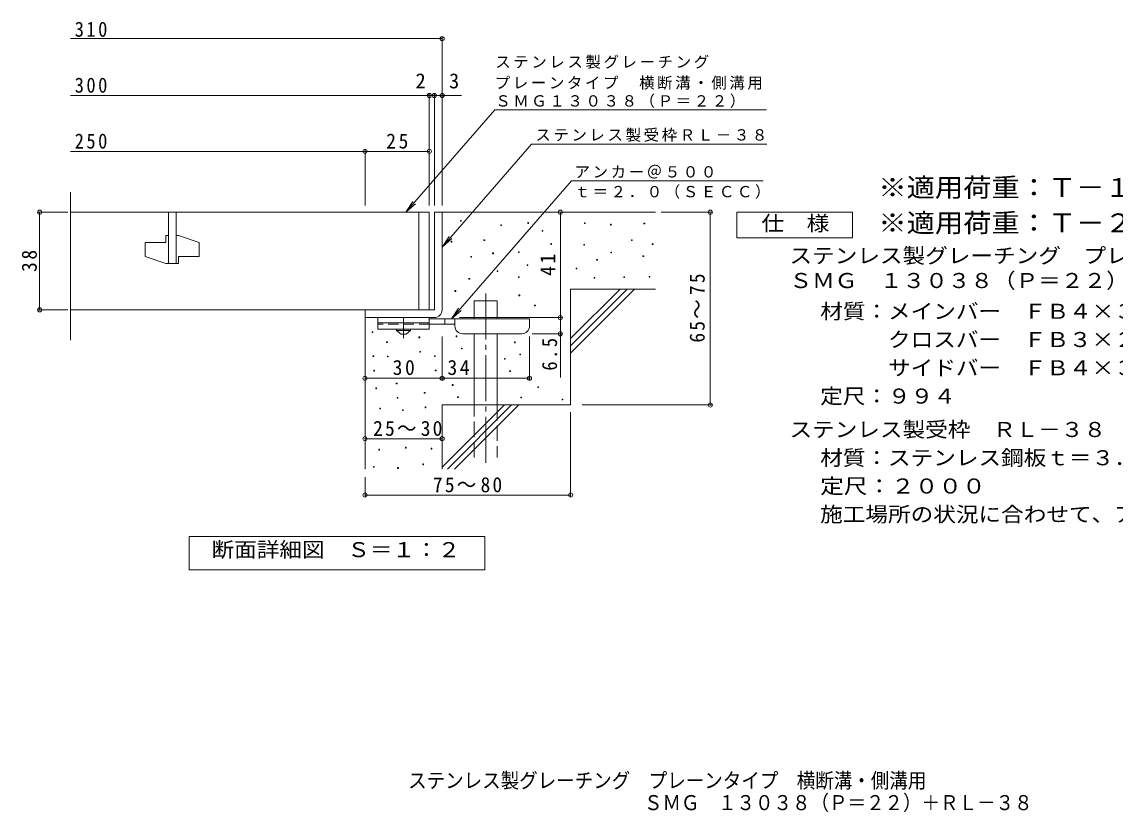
# Model space of a CAD drawing. Units: millimetres, scale not verified. Extents: x -317 to 322, y -273 to 231.
# Drawn here: x -317.3 to 108.1, y -273.5 to 34 of the extents above; entities that cross this region are included whole.
import ezdxf
from ezdxf.enums import TextEntityAlignment as Align

# ---------------------------------------------------------------- set-up
doc = ezdxf.new("R2010")
doc.units = ezdxf.units.MM
doc.header["$LTSCALE"] = 2
doc.header["$PDMODE"] = 32
doc.header["$PDSIZE"] = 1.6
for name, pattern in [('CHAIN1', [8, 5, -1, 1, -1]), ('CHAIN2', [12, 9, -1, 1, -1]), ('DASHED2', [3, 2, -1]), ('DASHED3', [4, 3, -1])]:
    doc.linetypes.add(name, pattern=pattern)
for name, color, linetype, lineweight in [('D-0', 7, 'Continuous', 9), ('D-1', 2, 'Continuous', 9), ('D-2', 3, 'Continuous', 9), ('D-4', 7, 'Continuous', 9), ('D-5', 7, 'Continuous', 9), ('D-6', 6, 'Continuous', 9), ('D-9', 4, 'Continuous', 9)]:
    doc.layers.add(name, color=color, linetype=linetype, lineweight=lineweight)
doc.layers.add('F-5_F-5ﾚｲﾔ', color=2, linetype='Continuous')
doc.styles.add('ＭＳ ゴシック', font='')
doc.styles.get('ＭＳ ゴシック').set_extended_font_data('MS Gothic')

msp = doc.modelspace()

# ---------------------------------------------------------------- linework, layer by layer
at = {"layer": 'D-0'}
for points in [[(-146.627, -43.582), (-146.627, -43.282), (-146.327, -43.282), (-146.327, -43.582)], [(-130.961, -45.202), (-130.961, -44.902), (-130.661, -44.902), (-130.661, -45.202)], [(-120.427, -44.392), (-120.427, -44.092), (-120.127, -44.092), (-120.127, -44.392)], [(-98.397, -44.486), (-98.397, -44.186), (-98.097, -44.186), (-98.097, -44.486)], [(-88.246, -45.028), (-88.246, -44.728), (-87.946, -44.728), (-87.946, -45.028)], [(-75.253, -44.621), (-75.253, -44.321), (-74.953, -44.321), (-74.953, -44.621)], [(-137.513, -51.104), (-137.513, -50.803), (-137.213, -50.803), (-137.213, -51.104)], [(-114.826, -47.478), (-114.826, -47.178), (-114.526, -47.178), (-114.526, -47.478)], [(-80.125, -51.118), (-80.125, -50.818), (-79.825, -50.818), (-79.825, -51.118)], [(-150.232, -51.644), (-150.232, -51.344), (-149.932, -51.344), (-149.932, -51.644)], [(-111.455, -52.579), (-111.455, -52.279), (-111.155, -52.279), (-111.155, -52.579)], [(-98.668, -52.878), (-98.668, -52.578), (-98.368, -52.578), (-98.368, -52.878)], [(-72.01, -52.656), (-72.01, -52.356), (-71.71, -52.356), (-71.71, -52.656)], [(-142.647, -57.604), (-142.647, -57.304), (-142.347, -57.304), (-142.347, -57.604)], [(-134.143, -56.205), (-134.143, -55.905), (-133.843, -55.905), (-133.843, -56.205)], [(-124.049, -55.719), (-124.049, -55.419), (-123.749, -55.419), (-123.749, -55.719)], [(-93.66, -58.698), (-93.66, -58.398), (-93.36, -58.398), (-93.36, -58.698)], [(-88.111, -55.855), (-88.111, -55.555), (-87.811, -55.555), (-87.811, -55.855)], [(-75.659, -57.344), (-75.659, -57.044), (-75.359, -57.044), (-75.359, -57.344)], [(-132.37, -63.15), (-132.37, -62.849), (-132.07, -62.849), (-132.07, -63.15)], [(-120.678, -60.821), (-120.678, -60.521), (-120.378, -60.521), (-120.378, -60.821)], [(-101.612, -62.126), (-101.612, -61.826), (-101.312, -61.826), (-101.312, -62.126)], [(-143.333, -66.127), (-143.333, -65.827), (-143.033, -65.827), (-143.033, -66.127)], [(-124.114, -65.451), (-124.114, -65.15), (-123.814, -65.15), (-123.814, -65.451)], [(-94.608, -65.736), (-94.608, -65.436), (-94.308, -65.436), (-94.308, -65.736)], [(-83.103, -65.465), (-83.103, -65.165), (-82.803, -65.165), (-82.803, -65.465)], [(-73.222, -65.33), (-73.222, -65.03), (-72.923, -65.03), (-72.923, -65.33)], [(-148.788, -70.862), (-148.788, -70.562), (-148.488, -70.562), (-148.488, -70.862)], [(-123.897, -72.531), (-123.897, -72.231), (-123.596, -72.231), (-123.596, -72.531)], [(-117.775, -76.453), (-117.775, -76.153), (-117.475, -76.153), (-117.475, -76.453)], [(-181.04, -86.918), (-181.04, -86.618), (-180.74, -86.618), (-180.74, -86.918)], [(-162.77, -88.889), (-162.77, -88.589), (-162.47, -88.589), (-162.47, -88.889)], [(-148.35, -88.495), (-148.35, -88.195), (-148.05, -88.195), (-148.05, -88.495)], [(-175.368, -90.773), (-175.368, -90.473), (-175.069, -90.473), (-175.069, -90.773)], [(-146.292, -93.242), (-146.292, -92.942), (-145.992, -92.942), (-145.992, -93.242)], [(-125.611, -90.85), (-125.611, -90.55), (-125.311, -90.55), (-125.311, -90.85)], [(-180.667, -96.248), (-180.667, -95.948), (-180.367, -95.948), (-180.367, -96.248)], [(-175.053, -96.38), (-175.053, -96.08), (-174.753, -96.08), (-174.753, -96.38)], [(-162.455, -94.496), (-162.455, -94.196), (-162.155, -94.196), (-162.155, -94.496)], [(-156.765, -96.189), (-156.765, -95.889), (-156.466, -95.889), (-156.466, -96.189)], [(-129.556, -97.267), (-129.556, -96.967), (-129.256, -96.967), (-129.256, -97.267)], [(-123.553, -95.597), (-123.553, -95.296), (-123.253, -95.296), (-123.253, -95.597)], [(-180.351, -101.855), (-180.351, -101.555), (-180.051, -101.555), (-180.051, -101.855)], [(-156.45, -101.796), (-156.45, -101.496), (-156.15, -101.496), (-156.15, -101.796)], [(-127.498, -102.013), (-127.498, -101.713), (-127.198, -101.713), (-127.198, -102.013)], [(-179.59, -108.744), (-179.59, -108.444), (-179.29, -108.444), (-179.29, -108.744)], [(-171.601, -106.844), (-171.601, -106.544), (-171.301, -106.544), (-171.301, -106.844)], [(-160.711, -110.525), (-160.711, -110.225), (-160.412, -110.225), (-160.412, -110.525)], [(-149.807, -107.451), (-149.807, -107.151), (-149.507, -107.151), (-149.507, -107.451)], [(-116.555, -108.307), (-116.555, -108.007), (-116.255, -108.007), (-116.255, -108.307)], [(-171.285, -112.451), (-171.285, -112.151), (-170.985, -112.151), (-170.985, -112.451)], [(-147.749, -112.198), (-147.749, -111.898), (-147.449, -111.898), (-147.449, -112.198)], [(-123.178, -112.273), (-123.178, -111.973), (-122.878, -111.973), (-122.878, -112.273)], [(-107.096, -113.065), (-107.096, -112.765), (-106.796, -112.765), (-106.796, -113.065)], [(-178.059, -116.589), (-178.059, -116.289), (-177.759, -116.289), (-177.759, -116.589)], [(-169.228, -117.198), (-169.228, -116.898), (-168.928, -116.898), (-168.928, -117.198)], [(-160.396, -116.132), (-160.396, -115.832), (-160.096, -115.832), (-160.096, -116.132)], [(-168.028, -131.822), (-168.028, -131.522), (-167.728, -131.522), (-167.728, -131.822)], [(-178.382, -132.584), (-178.382, -132.284), (-178.082, -132.284), (-178.082, -132.584)], [(-158.055, -132.203), (-158.055, -131.903), (-157.755, -131.903), (-157.755, -132.203)], [(-180.514, -139.283), (-180.514, -138.983), (-180.214, -138.983), (-180.214, -139.283)], [(-171.074, -139.74), (-171.074, -139.44), (-170.774, -139.44), (-170.774, -139.74)], [(-161.292, -138.293), (-161.292, -137.993), (-160.992, -137.993), (-160.992, -138.293)]]:
    msp.add_lwpolyline(points, close=True, dxfattribs=at)
at = {"layer": 'D-1'}
for p, q in [((-156.767, -40.049), (-156.767, -78.049)), ((-156.767, -40.049), (-153.766, -40.049)), ((-153.767, -78.049), (-153.767, -40.049)), ((-183.767, -78.049), (-156.767, -78.049)), ((-183.767, -81.049), (-183.767, -78.049)), ((-183.767, -81.049), (-156.767, -81.049))]:
    msp.add_line(p, q, dxfattribs=at)
msp.add_arc((-156.767, -78.049), 3, 270, 0, dxfattribs=at)
at = {"layer": 'D-2'}
for p, q in [((-298.3, -89.81), (-298.3, -32.309)), ((-158.767, -40.049), (-298.3, -40.049)), ((-260.267, -40.049), (-260.267, -60.049)), ((-257.267, -40.049), (-257.267, -60.049)), ((-162.766, -40.049), (-162.766, -78.049)), ((-158.767, -40.049), (-158.767, -78.049)), ((-261.267, -49.049), (-261.267, -51.799)), ((-260.267, -49.049), (-261.267, -49.049)), ((-256.267, -49.049), (-257.267, -49.049)), ((-256.267, -49.049), (-248.267, -51.799)), ((-269.267, -51.799), (-269.267, -57.299)), ((-269.267, -51.799), (-261.267, -51.799)), ((-248.267, -51.799), (-248.267, -57.299)), ((-269.267, -57.299), (-261.267, -60.049)), ((-256.267, -57.299), (-256.267, -60.049)), ((-256.267, -57.299), (-248.267, -57.299)), ((-256.267, -60.049), (-261.267, -60.049)), ((-298.3, -78.049), (-158.767, -78.049))]:
    msp.add_line(p, q, dxfattribs=at)
at = {"layer": 'D-4'}
for p, q in [((-298.3, 27.525), (-153.766, 27.525)), ((-153.766, -37.458), (-153.766, 28.125)), ((-298.3, 5.385), (-158.766, 5.385)), ((-158.766, -37.458), (-158.766, 5.985)), ((-158.766, 5.385), (-157.766, 5.385)), ((-157.766, 5.385), (-146.234, 5.385)), ((-156.766, -37.458), (-156.766, 5.985)), ((-298.3, -16.365), (-183.766, -16.365)), ((-183.766, -37.458), (-183.766, -15.765)), ((-183.766, -16.365), (-158.766, -16.365)), ((-299.37, -40.049), (-310.98, -40.049)), ((-310.38, -78.049), (-310.38, -40.049)), ((-107.773, -81.049), (-107.773, -40.049)), ((-68.561, -40.049), (-48.829, -40.049)), ((-49.429, -115.049), (-49.429, -40.049)), ((-299.37, -78.049), (-310.98, -78.049)), ((-146.964, -81.049), (-107.173, -81.049)), ((-107.773, -81.049), (-107.773, -104.399)), ((-153.765, -105.27), (-153.765, -88.349)), ((-119.765, -105.27), (-119.765, -88.349)), ((-107.173, -87.349), (-118.765, -87.349)), ((-103.766, -117.804), (-103.766, -150.705)), ((-99.319, -115.049), (-48.829, -115.049)), ((-183.766, -128.173), (-153.766, -128.173)), ((-183.766, -143.089), (-183.766, -150.705)), ((-183.766, -150.105), (-103.766, -150.105))]:
    msp.add_line(p, q, dxfattribs=at)
msp.add_lwpolyline([(-183.765, -104.67), (-153.765, -104.67), (-119.765, -104.67)], dxfattribs=at)
for p in [(-153.766, 27.525), (-158.766, 5.385), (-156.766, 5.385), (-153.766, 5.385), (-183.766, -16.365), (-158.766, -16.365), (-310.38, -40.049), (-107.773, -40.049), (-49.429, -40.049), (-310.38, -78.049), (-107.773, -81.049), (-107.773, -87.349), (-183.765, -104.67), (-153.765, -104.67), (-119.765, -104.67), (-49.429, -115.049), (-183.766, -128.173), (-153.766, -128.173), (-183.766, -150.105), (-103.766, -150.105)]:
    msp.add_point(p, dxfattribs=at)
at = {"layer": 'D-5'}
for p, q in [((-133.245, -0.212), (-167.918, -40.049)), ((-133.245, -0.212), (-50.476, -0.212)), ((-50.476, -0.212), (-27.547, -0.212)), ((-118.944, -13.603), (-153.766, -53.612)), ((-118.944, -13.603), (-27.452, -13.603)), ((-150.143, -81.549), (-103.438, -27.887)), ((-28.92, -27.887), (-103.438, -27.887)), ((-167.918, -40.049), (-165.156, -35.881)), ((-167.918, -40.049), (-164.172, -36.738)), ((-153.766, -53.612), (-151.004, -49.444)), ((-153.766, -53.612), (-150.02, -50.301)), ((-150.143, -81.549), (-147.38, -77.381)), ((-150.143, -81.549), (-146.396, -78.238))]:
    msp.add_line(p, q, dxfattribs=at)
for points in [[(-39.053, -50.049), (-39.053, -40.049), (5.947, -40.049), (5.947, -50.049)], [(-252.165, -179.237), (-252.165, -166.237), (-137.165, -166.237), (-137.165, -179.237)]]:
    msp.add_lwpolyline(points, close=True, dxfattribs=at)
at = {"layer": 'D-6'}
for p, q in [((-153.766, -40.049), (-70.766, -40.049)), ((-103.767, -89.251), (-84.564, -70.049)), ((-103.767, -70.049), (-70.766, -70.049)), ((-103.767, -92.079), (-81.736, -70.049)), ((-103.767, -70.049), (-103.767, -115.049)), ((-103.767, -94.907), (-78.908, -70.049)), ((-141.308, -74.549), (-132.308, -74.549)), ((-141.308, -81.549), (-141.308, -74.549)), ((-132.308, -81.549), (-132.308, -74.549)), ((-183.767, -81.049), (-183.767, -140.049)), ((-141.308, -115.049), (-141.308, -87.349)), ((-132.308, -115.049), (-132.308, -87.349)), ((-153.766, -115.049), (-153.766, -140.049)), ((-153.766, -115.049), (-103.767, -115.049)), ((-153.766, -139.25), (-129.565, -115.049)), ((-151.737, -140.049), (-126.736, -115.049)), ((-148.908, -140.049), (-123.908, -115.049))]:
    msp.add_line(p, q, dxfattribs=at)
at = {"layer": 'D-6', "linetype": 'CHAIN2'}
msp.add_line((-136.808, -71.62), (-136.808, -137.715), dxfattribs=at)
at = {"layer": 'D-6', "linetype": 'DASHED3'}
for p, q in [((-141.308, -135.549), (-141.308, -115.049)), ((-132.308, -115.049), (-132.308, -135.549))]:
    msp.add_line(p, q, dxfattribs=at)
at = {"layer": 'D-9', "color": 3}
for p, q in [((-178.765, -81.049), (-178.765, -85.549)), ((-158.765, -81.049), (-178.765, -81.049)), ((-158.765, -83.049), (-178.765, -83.049)), ((-158.765, -81.049), (-158.765, -85.549)), ((-158.765, -85.549), (-178.765, -85.549))]:
    msp.add_line(p, q, dxfattribs=at)
at = {"layer": 'D-9', "color": 3, "linetype": 'DASHED2'}
msp.add_line((-158.765, -83.549), (-178.765, -83.549), dxfattribs=at)
at = {"layer": 'D-9', "linetype": 'CHAIN1'}
msp.add_line((-168.765, -89.097), (-168.765, -81.049), dxfattribs=at)
at = {"layer": 'D-9'}
for p, q in [((-119.765, -81.549), (-158.765, -81.549)), ((-148.76, -83.549), (-158.765, -83.549)), ((-152.765, -83.549), (-152.765, -81.549)), ((-148.765, -84.349), (-148.765, -81.549)), ((-119.765, -84.349), (-119.765, -81.549)), ((-145.765, -87.349), (-122.765, -87.349))]:
    msp.add_line(p, q, dxfattribs=at)
at = {"layer": 'D-9', "color": 2}
for p, q in [((-171.515, -86.049), (-171.515, -85.549)), ((-171.515, -86.049), (-169.765, -87.549)), ((-171.515, -86.049), (-166.015, -86.049)), ((-169.765, -87.549), (-167.765, -87.549)), ((-167.765, -87.549), (-166.015, -86.049)), ((-166.015, -86.049), (-166.015, -85.549))]:
    msp.add_line(p, q, dxfattribs=at)
at = {"layer": 'D-9'}
for centre, start, end in [((-145.765, -84.349), 180, 270), ((-122.765, -84.349), 270, 0)]:
    msp.add_arc(centre, 3, start, end, dxfattribs=at)

# ---------------------------------------------------------------- texts
at = {"layer": 'D-4', "color": 2, "style": 'ＭＳ ゴシック'}
for s, p in [('2', (-164.134, 6.385)), ('3', (-151.106, 6.385))]:
    msp.add_text(s, height=5.865, dxfattribs=at).set_placement(p, align=Align.BOTTOM_LEFT)
at = {"layer": 'D-4', "color": 2, "char_height": 5.865, "attachment_point": 7, "style": 'ＭＳ ゴシック'}
for s, insert in [('\\T1.27;\\W0.9;310', (-296.718, 28.136)), ('\\T1.27;\\W0.9;300', (-296.718, 6.385)), ('\\T1.27;\\W0.9;250', (-296.718, -15.365)), ('\\T1.27;\\W0.95;25', (-175.516, -15.365)), ('\\T1.27;\\W0.95;30', (-173.015, -103.47)), ('\\T1.27;\\W0.95;34', (-151.691, -103.47)), ('\\T1.22;\\W0.95;25～30', (-180.607, -127.173)), ('\\T1.22;\\W0.95;75～80', (-157.34, -149.105))]:
    msp.add_mtext(s, dxfattribs=dict(at, insert=insert))
at = {"layer": 'D-4', "color": 2, "char_height": 5.865, "attachment_point": 7, "rotation": 90, "style": 'ＭＳ ゴシック'}
for s, insert in [('\\T1.27;\\W0.95;38', (-311.38, -63.299)), ('\\T1.27;\\W0.95;41', (-109.773, -64.799)), ('\\T1.22;\\W0.95;65～75', (-51.536, -90.799)), ('\\T1.27;\\W0.9;6.5', (-108.973, -101.688))]:
    msp.add_mtext(s, dxfattribs=dict(at, insert=insert))
at = {"layer": 'D-5', "color": 3, "style": 'ＭＳ ゴシック', "width": 1.1}
for s, p in [('※適用荷重：Ｔ－１４（横断溝用）', (15.947, -36.267)), ('※適用荷重：Ｔ－２０（側溝用）', (15.947, -50.049))]:
    msp.add_text(s, height=7.331, dxfattribs=at).set_placement(p, align=Align.BOTTOM_LEFT)
at = {"layer": 'D-5', "color": 2, "style": 'ＭＳ ゴシック'}
for s, width, p in [('仕\u3000様', 1.1, (-29.553, -49.049)), ('ステンレス製グレーチング\u3000プレーンタイプ\u3000横断溝・側溝用', 1.1, (-18.635, -61.633)), ('ＳＭＧ\u3000１３０３８（Ｐ＝２２）', 1.1, (-18.635, -71.319)), ('材質：メインバー\u3000ＦＢ４×３８（ＳＵＳ３０４）', 1.1, (-6.693, -83.287)), ('\u3000\u3000\u3000クロスバー\u3000ＦＢ３×２０（ＳＵＳ３０４）', 1.1, (-6.693, -94.287)), ('\u3000\u3000\u3000サイドバー\u3000ＦＢ４×３８（ＳＵＳ３０４）', 1.1, (-6.693, -105.287)), ('定尺：９９４', 1.1, (-6.693, -116.287)), ('ステンレス製受枠\u3000ＲＬ－３８', 1.1, (-18.635, -129.287)), ('材質：ステンレス鋼板ｔ＝３．０（ＳＵＳ３０４）', 1.1, (-6.693, -140.287)), ('定尺：２０００', 1.15, (-6.693, -151.287)), ('施工場所の状況に合わせて、アンカーをプライヤー等で折り曲げてご使用ください。', 1.1, (-6.693, -162.287)), ('断面詳細図\u3000Ｓ＝１：２', 1.1, (-243.48, -176.043))]:
    msp.add_text(s, height=5.865, dxfattribs=dict(at, width=width)).set_placement(p, align=Align.BOTTOM_LEFT)
at = {"layer": 'D-5', "char_height": 4.399, "attachment_point": 7, "style": 'ＭＳ ゴシック'}
for s, insert in [('\\T1.17;ステンレス製グレーチング', (-133.092, 15.746)), ('\\T1.17;プレーンタイプ\u3000横断溝・側溝用', (-133.282, 7.591)), ('\\T1.17;ＳＭＧ１３０３８（Ｐ＝２２）', (-133.092, 0.492)), ('\\T1.17;ステンレス製受枠ＲＬ－３８', (-117.494, -12.651)), ('\\T1.17;アンカー＠５００', (-102.251, -26.956)), ('\\T1.17;ｔ＝２．０（ＳＥＣＣ）', (-102.251, -34.819))]:
    msp.add_mtext(s, dxfattribs=dict(at, insert=insert))
at = {"layer": 'F-5_F-5ﾚｲﾔ', "style": 'ＭＳ ゴシック', "width": 0.9}
for s, p in [('ステンレス製グレーチング\u3000プレーンタイプ\u3000横断溝・側溝用\u3000', (-166.987, -265.873)), ('ＳＭＧ\u3000１３０３８（Ｐ＝２２）＋ＲＬ－３８', (-75.242, -274.486))]:
    msp.add_text(s, height=5.865, dxfattribs=at).set_placement(p, align=Align.BOTTOM_LEFT)

doc.saveas('drawing.dxf')
